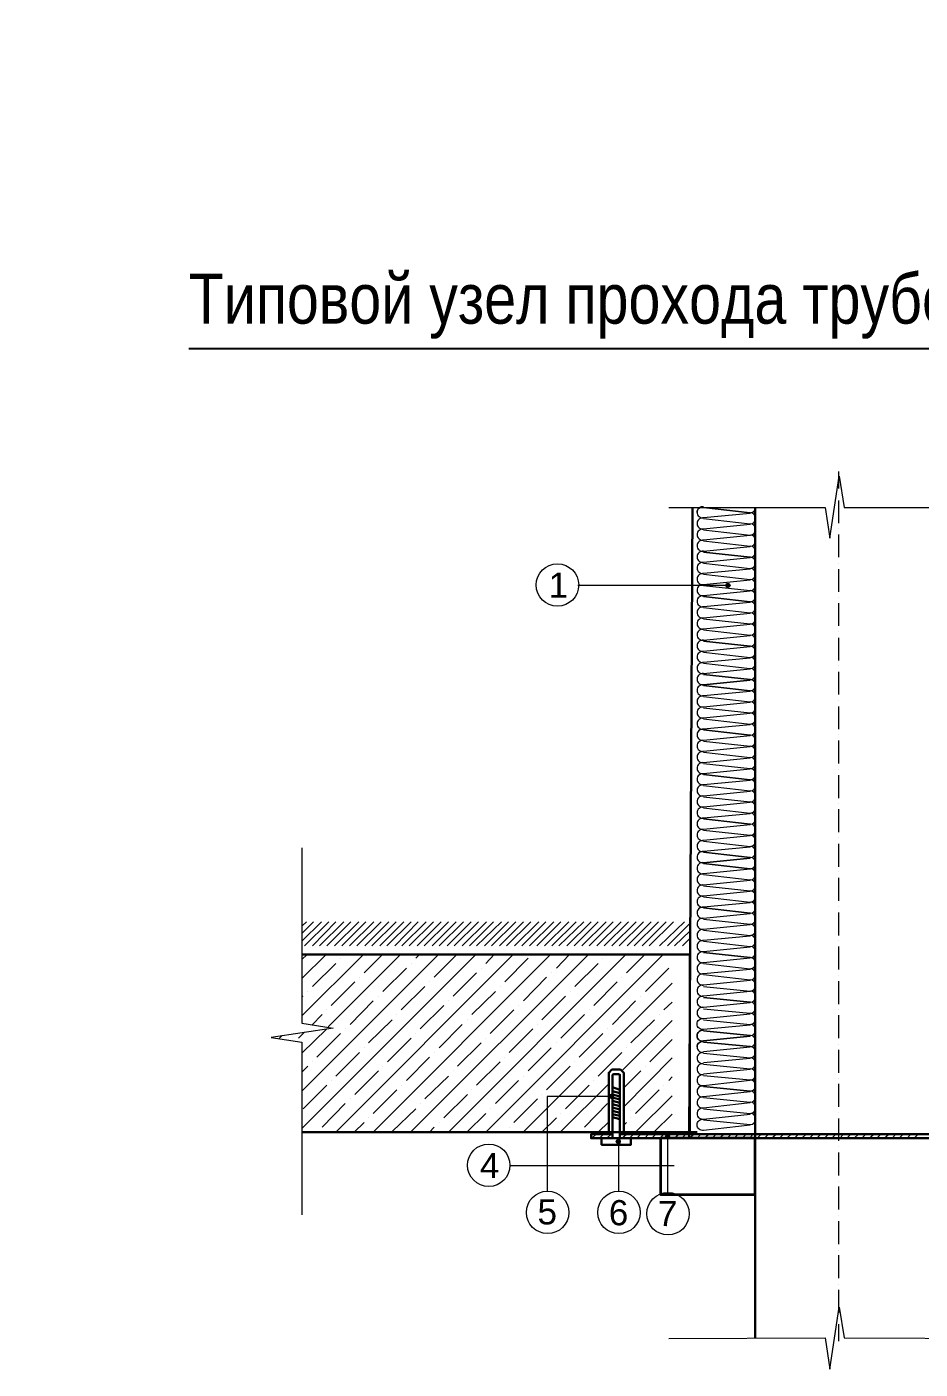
# Model space of a CAD drawing. Header units: millimetres. Extents: x -10178924 to 11692288, y -947381 to 58396.
# Drawn here: x -127808 to -120861, y -118231 to -107791 of the extents above; entities that cross this region are included whole.
import ezdxf
from ezdxf import colors
from ezdxf.entities.mleader import LeaderData, LeaderLine
from ezdxf.math import Vec2, Vec3

# ---------------------------------------------------------------- set-up
doc = ezdxf.new("R2010")
doc.units = ezdxf.units.MM
for name, color, linetype in [('_надписи канализация', 7, 'Continuous'), ('PDF __надписи_вода', 7, 'Continuous'), ('PDF _Железобетон', 7, 'Continuous'), ('PDF _Сноски', 7, 'Continuous'), ('PDF _Тонкая линия', 7, 'Continuous'), ('PDF _Штрих Железобетон', 7, 'Continuous'), ('PDF _Штрих Сталь', 7, 'Continuous')]:
    doc.layers.add(name, color=color, linetype=linetype)
for name, color, linetype, true_color in [('PDF _!К1', 7, 'Continuous', 0xb85c00), ('PDF _Осевая линия', 7, 'Continuous', 0x545454), ('PDF _Сталь', 7, 'Continuous', 0x545454), ('PDF _Штрих Мин. Вата', 7, 'Continuous', 0xb09603)]:
    doc.layers.add(name, color=color, linetype=linetype, true_color=true_color)
doc.layers.add('PDF _Текст', color=7, linetype='Continuous', lineweight=5)
doc.styles.add('ISOCPEUR', font='isocpeui.ttf', dxfattribs={"width": 0.9})
doc.styles.add('PDF Arial Narrow', font='ARIALN.TTF')
doc.styles.add('PDF ArialMT', font='arial.ttf')

# ---------------------------------------------------------------- blocks, each defined once
blk = doc.blocks.new('_None')

msp = doc.modelspace()

# ---------------------------------------------------------------- linework, layer by layer
at = {"layer": 'PDF _!К1', "lineweight": 35, "elevation": 2526.9}
msp.add_lwpolyline([(-122142.9, -116434.8), (-122880.7, -116434.8), (-122880.7, -116872.4), (-122142.9, -116872.4)], close=True, dxfattribs=at)
at = {"layer": 'PDF __надписи_вода', "lineweight": 25, "elevation": 2526.9}
msp.add_lwpolyline([(-126549.4, -110293.2), (-114973.4, -110293.2)], dxfattribs=at)
at = {"layer": 'PDF _Железобетон', "lineweight": 30, "elevation": 2526.9}
for points in [[(-125669.2, -115005), (-122653, -115005.7), (-122653, -116389.7)], [(-122595.8, -116389), (-125669.2, -116389)]]:
    msp.add_lwpolyline(points, dxfattribs=at)
at = {"layer": 'PDF _Осевая линия', "lineweight": 18, "elevation": 2526.9}
for points in [[(-121496.7, -111249.8), (-121496.7, -111382.1)], [(-121496.7, -111427.9), (-121496.7, -111427.9)], [(-121496.7, -111473.7), (-121496.7, -111651.8)], [(-121496.7, -111692.5), (-121496.7, -111692.5)], [(-121496.7, -111738.3), (-121496.7, -111916.3)], [(-121496.7, -111962.1), (-121496.7, -111962.1)], [(-121496.7, -112007.9), (-121496.7, -112186)], [(-121496.7, -112226.7), (-121496.7, -112226.7)], [(-121496.7, -112272.5), (-121496.7, -112450.6)], [(-121496.7, -112496.4), (-121496.7, -112496.4)], [(-121496.7, -112542.2), (-121496.7, -112720.3)], [(-121496.7, -112761), (-121496.7, -112761)], [(-121496.7, -112806.8), (-121496.7, -112984.9)], [(-121496.7, -113030.7), (-121496.7, -113030.7)], [(-121496.7, -113076.5), (-121496.7, -113254.6)], [(-121496.7, -113295.3), (-121496.7, -113295.3)], [(-121496.7, -113341.1), (-121496.7, -113519.2)], [(-121496.7, -113565), (-121496.7, -113565)], [(-121496.7, -113610.8), (-121496.7, -113788.9)], [(-121496.7, -113829.6), (-121496.7, -113829.6)], [(-121496.7, -113875.4), (-121496.7, -114053.5)], [(-121496.7, -114099.3), (-121496.7, -114099.3)], [(-121496.7, -114145), (-121496.7, -114323.1)], [(-121496.7, -114363.8), (-121496.7, -114363.8)], [(-121496.7, -114409.6), (-121496.7, -114587.7)], [(-121496.7, -114633.5), (-121496.7, -114633.5)], [(-121496.7, -114679.3), (-121496.7, -114857.4)], [(-121496.7, -114898.1), (-121496.7, -114898.1)], [(-121496.7, -114943.9), (-121496.7, -115122)], [(-121496.7, -115167.8), (-121496.7, -115167.8)], [(-121496.7, -115213.6), (-121496.7, -115391.7)], [(-121496.7, -115432.4), (-121496.7, -115432.4)], [(-121496.7, -115478.2), (-121496.7, -115656.3)], [(-121496.7, -115702.1), (-121496.7, -115702.1)], [(-121496.7, -115747.9), (-121496.7, -115926)], [(-121496.7, -115966.7), (-121496.7, -115966.7)], [(-121496.7, -116012.5), (-121496.7, -116190.6)], [(-123262.4, -116109.2), (-123761, -116109.2), (-123761, -116847)], [(-121496.7, -116236.4), (-121496.7, -116236.4)], [(-121496.7, -116282.2), (-121496.7, -116455.2)], [(-121496.7, -116501), (-121496.7, -116501)], [(-121496.7, -116546.7), (-121496.7, -116724.8)], [(-121496.7, -116770.6), (-121496.7, -116770.6)], [(-121496.7, -116811.3), (-121496.7, -116989.4)], [(-121496.7, -117035.2), (-121496.7, -117035.2)], [(-121496.7, -117081), (-121496.7, -117259.1)], [(-121496.7, -117304.9), (-121496.7, -117304.9)], [(-121496.7, -117345.6), (-121496.7, -117523.7)], [(-121496.7, -117569.5), (-121496.7, -117569.5)], [(-121496.7, -117615.3), (-121496.7, -117793.4)], [(-121496.7, -117839.2), (-121496.7, -117839.2)], [(-121496.7, -117879.9), (-121496.7, -118012.2)]]:
    msp.add_lwpolyline(points, dxfattribs=at)
at = {"layer": 'PDF _Сноски', "lineweight": 18, "elevation": 2526.9}
for points in [[(-122356.6, -112135.1), (-123521.9, -112135.1)], [(-123206.4, -116460.2), (-123206.4, -116847)], [(-122824.8, -116419.5), (-122824.8, -116862.2)], [(-122773.9, -116648.5), (-124051.1, -116648.5)]]:
    msp.add_lwpolyline(points, dxfattribs=at)
at = {"layer": 'PDF _Сноски', "lineweight": 18}
for centre in [(-123681.6, -112131.9, 2526.9), (-124215.9, -116645.4, 2526.9), (-123757.9, -117011.8, 2526.9), (-123203.2, -117011.8, 2526.9), (-122821.6, -117022, 2526.9)]:
    msp.add_circle(centre, 165.4, dxfattribs=at)
at = {"layer": 'PDF _Сноски', "transparency": 33554559}
for points in [[(-122371.9, -112119.9, 2526.9), (-122377, -112135.1, 2526.9), (-122356.6, -112135.1, 2526.9)], [(-122356.6, -112135.1, 2526.9), (-122356.6, -112114.8, 2526.9), (-122371.9, -112119.9, 2526.9)], [(-122341.4, -112119.9, 2526.9), (-122356.6, -112135.1, 2526.9), (-122356.6, -112114.8, 2526.9)], [(-122331.2, -112135.1, 2526.9), (-122341.4, -112119.9, 2526.9), (-122356.6, -112135.1, 2526.9)], [(-122377, -112135.1, 2526.9), (-122356.6, -112135.1, 2526.9), (-122371.9, -112150.4, 2526.9)], [(-122356.6, -112135.1, 2526.9), (-122371.9, -112150.4, 2526.9), (-122356.6, -112155.5, 2526.9)], [(-122356.6, -112155.5, 2526.9), (-122341.4, -112150.4, 2526.9), (-122356.6, -112135.1, 2526.9)], [(-122341.4, -112150.4, 2526.9), (-122356.6, -112135.1, 2526.9), (-122331.2, -112135.1, 2526.9)], [(-123262.4, -116109.2, 2526.9), (-123262.4, -116088.8, 2526.9), (-123277.6, -116093.9, 2526.9)], [(-123247.1, -116093.9, 2526.9), (-123262.4, -116109.2, 2526.9), (-123262.4, -116088.8, 2526.9)], [(-123277.6, -116093.9, 2526.9), (-123287.8, -116109.2, 2526.9), (-123262.4, -116109.2, 2526.9)], [(-123287.8, -116109.2, 2526.9), (-123262.4, -116109.2, 2526.9), (-123277.6, -116124.4, 2526.9)], [(-123262.4, -116109.2, 2526.9), (-123277.6, -116124.4, 2526.9), (-123262.4, -116129.5, 2526.9)], [(-123242, -116109.2, 2526.9), (-123247.1, -116093.9, 2526.9), (-123262.4, -116109.2, 2526.9)], [(-123262.4, -116129.5, 2526.9), (-123247.1, -116124.4, 2526.9), (-123262.4, -116109.2, 2526.9)], [(-123247.1, -116124.4, 2526.9), (-123262.4, -116109.2, 2526.9), (-123242, -116109.2, 2526.9)], [(-122840, -116404.3, 2526.9), (-122845.1, -116419.5, 2526.9), (-122824.8, -116419.5, 2526.9)], [(-122824.8, -116419.5, 2526.9), (-122824.8, -116399.2, 2526.9), (-122840, -116404.3, 2526.9)], [(-122809.5, -116404.3, 2526.9), (-122824.8, -116419.5, 2526.9), (-122824.8, -116399.2, 2526.9)], [(-122804.4, -116419.5, 2526.9), (-122809.5, -116404.3, 2526.9), (-122824.8, -116419.5, 2526.9)], [(-123221.7, -116445, 2526.9), (-123231.8, -116460.2, 2526.9), (-123206.4, -116460.2, 2526.9)], [(-123231.8, -116460.2, 2526.9), (-123206.4, -116460.2, 2526.9), (-123221.7, -116475.5, 2526.9)], [(-123206.4, -116460.2, 2526.9), (-123206.4, -116434.8, 2526.9), (-123221.7, -116445, 2526.9)], [(-123206.4, -116460.2, 2526.9), (-123221.7, -116475.5, 2526.9), (-123206.4, -116480.6, 2526.9)], [(-123191.1, -116445, 2526.9), (-123206.4, -116460.2, 2526.9), (-123206.4, -116434.8, 2526.9)], [(-123186, -116460.2, 2526.9), (-123191.1, -116445, 2526.9), (-123206.4, -116460.2, 2526.9)], [(-123206.4, -116480.6, 2526.9), (-123191.1, -116475.5, 2526.9), (-123206.4, -116460.2, 2526.9)], [(-123191.1, -116475.5, 2526.9), (-123206.4, -116460.2, 2526.9), (-123186, -116460.2, 2526.9)], [(-122845.1, -116419.5, 2526.9), (-122824.8, -116419.5, 2526.9), (-122840, -116434.8, 2526.9)], [(-122824.8, -116419.5, 2526.9), (-122840, -116434.8, 2526.9), (-122824.8, -116445, 2526.9)], [(-122824.8, -116445, 2526.9), (-122809.5, -116434.8, 2526.9), (-122824.8, -116419.5, 2526.9)], [(-122809.5, -116434.8, 2526.9), (-122824.8, -116419.5, 2526.9), (-122804.4, -116419.5, 2526.9)]]:
    msp.add_solid(points, dxfattribs=at)
at = {"layer": 'PDF _Сталь', "lineweight": 30, "elevation": 2526.9}
for points in [[(-122631.4, -111529.6), (-122656.8, -116434.8)], [(-122142.9, -111529.6), (-122142.9, -117986.8)], [(-123165.7, -116389), (-123165.7, -115926), (-123191.1, -115900.5), (-123257.3, -115900.5), (-123282.7, -115926), (-123282.7, -116389)], [(-123196.2, -116434.8), (-123196.2, -115941.2), (-123206.4, -115936.1), (-123242, -115936.1), (-123252.2, -115941.2), (-123252.2, -116434.8)], [(-123196.2, -116058.3), (-123252.2, -116037.9)], [(-123196.2, -116083.7), (-123252.2, -116068.4)], [(-123196.2, -116109.2), (-123252.2, -116093.9)], [(-123196.2, -116134.6), (-123252.2, -116119.3)], [(-123196.2, -116160), (-123252.2, -116144.8)], [(-123196.2, -116185.5), (-123252.2, -116170.2)], [(-123196.2, -116210.9), (-123252.2, -116195.7)], [(-123196.2, -116236.4), (-123252.2, -116221.1)], [(-123196.2, -116261.8), (-123252.2, -116246.5)], [(-123196.2, -116287.2), (-123252.2, -116272)], [(-123196.2, -116404.3), (-120407.8, -116404.3), (-120407.8, -116434.8), (-123420.1, -116434.8), (-123420.1, -116404.3), (-123252.2, -116404.3)]]:
    msp.add_lwpolyline(points, dxfattribs=at)
msp.add_lwpolyline([(-123338.7, -116434.8), (-123338.7, -116485.7), (-123109.7, -116485.7), (-123109.7, -116434.8)], close=True, dxfattribs=at)
at = {"layer": 'PDF _Тонкая линия', "lineweight": 18, "elevation": 2526.9}
for points in [[(-122814.6, -111529.6), (-121598.5, -111529.6), (-121562.9, -111768.8), (-121491.6, -111285.4), (-121450.9, -111529.6), (-120194.1, -111529.6)], [(-125669.2, -114175.6), (-125669.2, -115539.3), (-125424.9, -115580), (-125908.3, -115651.2), (-125669.2, -115686.8), (-125669.2, -117030.1)], [(-122814.6, -117991.8), (-121598.5, -117986.8), (-121562.9, -118231), (-121491.6, -117747.6), (-121450.9, -117986.8), (-120194.1, -117991.8)]]:
    msp.add_lwpolyline(points, dxfattribs=at)
at = {"layer": 'PDF _Штрих Железобетон', "lineweight": 18, "elevation": 2526.9}
for points in [[(-125669.2, -115193.2), (-125480.9, -115005)], [(-125669.2, -115483.3), (-125190.8, -115005)], [(-125669.2, -116068.4), (-124605.7, -115005)], [(-125669.2, -116358.5), (-124315.7, -115005)], [(-125669.2, -115045.7), (-125628.4, -115005)], [(-125465.6, -115569.8), (-124900.8, -115005)], [(-125404.6, -116389), (-124025.6, -115005)], [(-125368.9, -115035.5), (-125368.9, -115035.5)], [(-125185.8, -115147.5), (-125043.3, -115005)], [(-125114.5, -116389), (-123735.6, -115005)], [(-124824.5, -116389), (-123440.5, -115005)], [(-124783.8, -115035.5), (-124753.2, -115005)], [(-124641.3, -115183.1), (-124463.2, -115005)], [(-124529.4, -116389), (-123150.4, -115005)], [(-124239.3, -116389), (-122860.4, -115005)], [(-124239.3, -115076.2), (-124173.2, -115005)], [(-124091.8, -115218.7), (-123908.6, -115035.5)], [(-123689.8, -115111.8), (-123588, -115005)], [(-123328.5, -115035.5), (-123328.5, -115035.5)], [(-123145.3, -115147.5), (-123002.9, -115005)], [(-125587.7, -115254.3), (-125404.6, -115076.2)], [(-125038.2, -115295), (-124855, -115111.8)], [(-124819.4, -115076.2), (-124819.4, -115076.2)], [(-124493.7, -115330.6), (-124310.6, -115147.5)], [(-124274.9, -115111.8), (-124274.9, -115111.8)], [(-123730.5, -115147.5), (-123730.5, -115147.5)], [(-123547.3, -115254.3), (-123364.1, -115076.2)], [(-122997.8, -115295), (-122814.6, -115111.8)], [(-125440.2, -115401.9), (-125257, -115218.7)], [(-125221.4, -115183.1), (-125221.4, -115183.1)], [(-124895.7, -115437.5), (-124712.5, -115254.3)], [(-124676.9, -115218.7), (-124676.9, -115218.7)], [(-124127.4, -115254.3), (-124127.4, -115254.3)], [(-123949.3, -116389), (-122789.1, -115228.9)], [(-123944.2, -115366.3), (-123766.1, -115183.1)], [(-123399.7, -115401.9), (-123216.6, -115218.7)], [(-123180.9, -115183.1), (-123180.9, -115183.1)], [(-125669.2, -115335.7), (-125659, -115330.6)], [(-125623.4, -115295), (-125623.4, -115295)], [(-125073.8, -115330.6), (-125073.8, -115330.6)], [(-124346.2, -115473.1), (-124163, -115295)], [(-123801.7, -115513.8), (-123618.5, -115330.6)], [(-123582.9, -115295), (-123582.9, -115295)], [(-123033.4, -115330.6), (-123033.4, -115330.6)], [(-125475.8, -115437.5), (-125475.8, -115437.5)], [(-125292.6, -115549.4), (-125114.5, -115366.3)], [(-124748.2, -115585.1), (-124565, -115401.9)], [(-124529.4, -115366.3), (-124529.4, -115366.3)], [(-124203.7, -115620.7), (-124020.5, -115437.5)], [(-123984.9, -115401.9), (-123984.9, -115401.9)], [(-123435.4, -115437.5), (-123435.4, -115437.5)], [(-123252.2, -115549.4), (-123074.1, -115366.3)], [(-122855.3, -115437.5), (-122789.1, -115376.4)], [(-125592.8, -115554.5), (-125511.4, -115473.1)], [(-125150.1, -115691.9), (-124967, -115513.8)], [(-124931.3, -115473.1), (-124931.3, -115473.1)], [(-124600.6, -115732.6), (-124422.5, -115549.4)], [(-124381.8, -115513.8), (-124381.8, -115513.8)], [(-123837.3, -115549.4), (-123837.3, -115549.4)], [(-123654.2, -115656.3), (-123471, -115473.1)], [(-123180.9, -115910.7), (-122789.1, -115518.9)], [(-123109.7, -115691.9), (-122926.5, -115513.8)], [(-122890.9, -115473.1), (-122890.9, -115473.1)], [(-125847.2, -115661.4), (-125821.8, -115635.9)], [(-125694.6, -115656.3), (-125648.8, -115610.5)], [(-125669.2, -115773.3), (-125475.8, -115585.1)], [(-125552.1, -115803.9), (-125368.9, -115620.7)], [(-125333.3, -115585.1), (-125333.3, -115585.1)], [(-125002.6, -115839.5), (-124819.4, -115656.3)], [(-124783.8, -115620.7), (-124783.8, -115620.7)], [(-124239.3, -115656.3), (-124239.3, -115656.3)], [(-124056.1, -115768.2), (-123873, -115585.1)], [(-123511.7, -115803.9), (-123328.5, -115620.7)], [(-123292.9, -115585.1), (-123292.9, -115585.1)], [(-122962.1, -115839.5), (-122789.1, -115666.5)], [(-125404.6, -115951.4), (-125221.4, -115768.2)], [(-125185.8, -115732.6), (-125185.8, -115732.6)], [(-124641.3, -115768.2), (-124641.3, -115768.2)], [(-124458.1, -115875.1), (-124274.9, -115691.9)], [(-123908.6, -115910.7), (-123730.5, -115732.6)], [(-123689.8, -115691.9), (-123689.8, -115691.9)], [(-123364.1, -115951.4), (-123180.9, -115768.2)], [(-123145.3, -115732.6), (-123145.3, -115732.6)], [(-125669.2, -115920.9), (-125623.4, -115875.1)], [(-125587.7, -115839.5), (-125587.7, -115839.5)], [(-125038.2, -115875.1), (-125038.2, -115875.1)], [(-124855, -115987), (-124676.9, -115803.9)], [(-124310.6, -116022.6), (-124127.4, -115839.5)], [(-124091.8, -115803.9), (-124091.8, -115803.9)], [(-123766.1, -116058.3), (-123582.9, -115875.1)], [(-123547.3, -115839.5), (-123547.3, -115839.5)], [(-123165.7, -116190.6), (-122789.1, -115808.9)], [(-122997.8, -115875.1), (-122997.8, -115875.1)], [(-125440.2, -115987), (-125440.2, -115987)], [(-125257, -116093.9), (-125073.8, -115910.7)], [(-124712.5, -116129.5), (-124529.4, -115951.4)], [(-124493.7, -115910.7), (-124493.7, -115910.7)], [(-124163, -116165.1), (-123984.9, -115987)], [(-123944.2, -115951.4), (-123944.2, -115951.4)], [(-123399.7, -115987), (-123399.7, -115987)], [(-123165.7, -116043), (-123033.4, -115910.7)], [(-122814.6, -115987), (-122789.1, -115956.5)], [(-125659, -116205.8), (-125475.8, -116022.6)], [(-125114.5, -116241.4), (-124931.3, -116058.3)], [(-124895.7, -116022.6), (-124895.7, -116022.6)], [(-124346.2, -116058.3), (-124346.2, -116058.3)], [(-123659.3, -116389), (-123282.7, -116012.5)], [(-123618.5, -116205.8), (-123435.4, -116022.6)], [(-123074.1, -116241.4), (-122890.9, -116058.3)], [(-122855.3, -116022.6), (-122855.3, -116022.6)], [(-125511.4, -116348.3), (-125333.3, -116165.1)], [(-125292.6, -116129.5), (-125292.6, -116129.5)], [(-124748.2, -116165.1), (-124748.2, -116165.1)], [(-124565, -116277.1), (-124381.8, -116093.9)], [(-124020.5, -116312.7), (-123837.3, -116129.5)], [(-123801.7, -116093.9), (-123801.7, -116093.9)], [(-123471, -116348.3), (-123292.9, -116165.1)], [(-123074.1, -116389), (-122789.1, -116104.1)], [(-125150.1, -116277.1), (-125150.1, -116277.1)], [(-124967, -116383.9), (-124783.8, -116205.8)], [(-124386.9, -116389), (-124239.3, -116241.4)], [(-124203.7, -116205.8), (-124203.7, -116205.8)], [(-123801.7, -116389), (-123689.8, -116277.1)], [(-123654.2, -116241.4), (-123654.2, -116241.4)], [(-123109.7, -116277.1), (-123109.7, -116277.1)], [(-122926.5, -116383.9), (-122789.1, -116246.5)], [(-125552.1, -116383.9), (-125552.1, -116383.9)], [(-125262.1, -116389), (-125185.8, -116312.7)], [(-124676.9, -116389), (-124641.3, -116348.3)], [(-124600.6, -116312.7), (-124600.6, -116312.7)], [(-124096.9, -116389), (-124091.8, -116383.9)], [(-124056.1, -116348.3), (-124056.1, -116348.3)], [(-123511.7, -116383.9), (-123511.7, -116383.9)], [(-123364.1, -116389), (-123282.7, -116307.6)], [(-123165.7, -116333), (-123145.3, -116312.7)]]:
    msp.add_lwpolyline(points, dxfattribs=at)
at = {"layer": 'PDF _Штрих Мин. Вата', "lineweight": 18, "elevation": 2526.9}
for points in [[(-122595.8, -111570.3), (-122595.8, -111570.3)], [(-122595.8, -111656.8), (-122595.8, -111656.8)], [(-122544.9, -111616.1), (-122183.6, -111656.8)], [(-122544.9, -111702.6), (-122183.6, -111743.3)], [(-122595.8, -111743.3), (-122595.8, -111743.3)], [(-122544.9, -111789.1), (-122183.6, -111829.8)], [(-122595.8, -111829.8), (-122595.8, -111829.8)], [(-122595.8, -111916.3), (-122595.8, -111916.3)], [(-122595.8, -112002.8), (-122595.8, -112002.8)], [(-122544.9, -111962.1), (-122183.6, -112002.8)], [(-122595.8, -112089.4), (-122595.8, -112089.4)], [(-122544.9, -112048.6), (-122183.6, -112089.4)], [(-122595.8, -112175.9), (-122595.8, -112175.9)], [(-122544.9, -112135.1), (-122183.6, -112175.9)], [(-122595.8, -112262.4), (-122595.8, -112262.4)], [(-122544.9, -112308.1), (-122183.6, -112348.9)], [(-122595.8, -112348.9), (-122595.8, -112348.9)], [(-122595.8, -112435.4), (-122595.8, -112435.4)], [(-122544.9, -112394.7), (-122183.6, -112435.4)], [(-122595.8, -112521.9), (-122595.8, -112521.9)], [(-122544.9, -112481.2), (-122183.6, -112521.9)], [(-122595.8, -112608.4), (-122595.8, -112608.4)], [(-122595.8, -112694.9), (-122595.8, -112694.9)], [(-122544.9, -112654.2), (-122183.6, -112694.9)], [(-122544.9, -112740.7), (-122183.6, -112781.4)], [(-122595.8, -112954.4), (-122595.8, -112954.4)], [(-122595.8, -113040.9), (-122595.8, -113040.9)], [(-122544.9, -113000.2), (-122183.6, -113040.9)], [(-122595.8, -113127.4), (-122595.8, -113127.4)], [(-122544.9, -113086.7), (-122183.6, -113127.4)], [(-122595.8, -113213.9), (-122595.8, -113213.9)], [(-122544.9, -113173.2), (-122183.6, -113213.9)], [(-122595.8, -113300.4), (-122595.8, -113300.4)], [(-122544.9, -113346.2), (-122183.6, -113386.9)], [(-122595.8, -113386.9), (-122595.8, -113386.9)], [(-122595.8, -113473.4), (-122595.8, -113473.4)], [(-122544.9, -113432.7), (-122183.6, -113473.4)], [(-122595.8, -113559.9), (-122595.8, -113559.9)], [(-122544.9, -113519.2), (-122183.6, -113559.9)], [(-122595.8, -113646.4), (-122595.8, -113646.4)], [(-122595.8, -113732.9), (-122595.8, -113732.9)], [(-122544.9, -113692.2), (-122183.6, -113732.9)], [(-122544.9, -113778.7), (-122183.6, -113819.4)], [(-122595.8, -113819.4), (-122595.8, -113819.4)], [(-122544.9, -113865.2), (-122183.6, -113905.9)], [(-122595.8, -113905.9), (-122595.8, -113905.9)], [(-122595.8, -113992.4), (-122595.8, -113992.4)], [(-122595.8, -114078.9), (-122595.8, -114078.9)], [(-122544.9, -114038.2), (-122183.6, -114078.9)], [(-122595.8, -114165.4), (-122595.8, -114165.4)], [(-122544.9, -114124.7), (-122183.6, -114165.4)], [(-122595.8, -114251.9), (-122595.8, -114251.9)], [(-122595.8, -114251.9), (-122595.8, -114251.9)], [(-122595.8, -114338.4), (-122595.8, -114338.4)], [(-122544.9, -114384.2), (-122183.6, -114424.9)], [(-122595.8, -114424.9), (-122595.8, -114424.9)], [(-122595.8, -114511.4), (-122595.8, -114511.4)], [(-122544.9, -114470.7), (-122183.6, -114511.4)], [(-122595.8, -114597.9), (-122595.8, -114597.9)], [(-122544.9, -114557.2), (-122183.6, -114597.9)], [(-122595.8, -114684.4), (-122595.8, -114684.4)], [(-122544.9, -114730.2), (-122183.6, -114770.9)], [(-122595.8, -114770.9), (-122595.8, -114770.9)], [(-122544.9, -114816.7), (-122183.6, -114857.4)], [(-122595.8, -114857.4), (-122595.8, -114857.4)], [(-122595.8, -114943.9), (-122595.8, -114943.9)], [(-122544.9, -114903.2), (-122183.6, -114943.9)], [(-122595.8, -115030.4), (-122595.8, -115030.4)], [(-122595.8, -115116.9), (-122595.8, -115116.9)], [(-122544.9, -115076.2), (-122183.6, -115116.9)], [(-122595.8, -115203.4), (-122595.8, -115203.4)], [(-122544.9, -115162.7), (-122183.6, -115203.4)], [(-122544.9, -115254.3), (-122183.6, -115289.9)], [(-122595.8, -115289.9), (-122595.8, -115289.9)], [(-122595.8, -115376.4), (-122595.8, -115376.4)], [(-122595.8, -115462.9), (-122595.8, -115462.9)], [(-122544.9, -115427.3), (-122183.6, -115462.9)], [(-122595.8, -115549.4), (-122595.8, -115549.4)], [(-122544.9, -115513.8), (-122183.6, -115549.4)], [(-122595.8, -115641), (-122595.8, -115641)], [(-122595.8, -115641), (-122595.8, -115641)], [(-122595.8, -115727.5), (-122595.8, -115727.5)], [(-122183.6, -115727.5), (-122544.9, -115763.1)], [(-122544.9, -115773.3), (-122183.6, -115808.9)], [(-122595.8, -115814), (-122595.8, -115814)], [(-122183.6, -115814), (-122544.9, -115849.6)], [(-122544.9, -115859.8), (-122183.6, -115895.4)], [(-122595.8, -115900.5), (-122595.8, -115900.5)], [(-122595.8, -115987), (-122595.8, -115987)], [(-122183.6, -115900.5), (-122544.9, -115936.1)], [(-122544.9, -115946.3), (-122183.6, -115981.9)], [(-122595.8, -116073.5), (-122595.8, -116073.5)], [(-122595.8, -116160), (-122595.8, -116160)], [(-122544.9, -116119.3), (-122183.6, -116154.9)], [(-122595.8, -116246.5), (-122595.8, -116246.5)], [(-122544.9, -116205.8), (-122183.6, -116241.4)], [(-122544.9, -116292.3), (-122183.6, -116328)], [(-122595.8, -116333), (-122595.8, -116333)]]:
    msp.add_lwpolyline(points, dxfattribs=at)
for points in [[(-122595.2, -111567.1, -0.4630597), (-122544.8, -111524.4, 0.4630597), (-122595.2, -111567.1, 0.463058), (-122545.5, -111610.5)], [(-122183.6, -111575.4), (-122544.9, -111611, 0.4630597), (-122595.2, -111653.6, 0.463058), (-122545.5, -111697)], [(-122181.1, -116328, 0.9999873), (-122181.1, -116241.4, 0.9999873), (-122181.1, -116154.9, 0.9999873), (-122181.1, -116068.4, 0.9999873), (-122181.1, -115981.9, 0.9999873), (-122181.1, -115895.4, 0.9999873), (-122181.1, -115808.9, 0.9999873), (-122181.1, -115722.4, 0.9999873), (-122181.1, -115635.9, 0.9999873), (-122181.1, -115549.4, 0.9999873), (-122181.1, -115462.9, 0.9999873), (-122181.1, -115376.4, 0.9999873), (-122181.1, -115289.9, 0.9999873), (-122181.1, -115203.4, 0.9999873), (-122181.1, -115116.9, 0.9999873), (-122181.1, -115030.4, 0.9999873), (-122181.1, -114943.9, 0.9999873), (-122181.1, -114857.4, 0.9999873), (-122181.1, -114770.9, 0.9999873), (-122181.1, -114684.4, 0.9999873), (-122181.1, -114597.9, 0.9999873), (-122181.1, -114511.4, 0.9999873), (-122181.1, -114424.9, 0.9999873), (-122181.1, -114338.4, 0.9999873), (-122181.1, -114251.9, 0.9999873), (-122181.1, -114165.4, 0.9999873), (-122181.1, -114078.9, 0.9999873), (-122181.1, -113992.4, 0.9999873), (-122181.1, -113905.9, 0.9999873), (-122181.1, -113819.4, 0.9999873), (-122181.1, -113732.9, 0.9999873), (-122181.1, -113646.4, 0.9999873), (-122181.1, -113559.9, 0.9999873), (-122181.1, -113473.4, 0.9999873), (-122181.1, -113386.9, 0.9999873), (-122181.1, -113300.4, 0.9999873), (-122181.1, -113213.9, 0.9999873), (-122181.1, -113127.4, 0.9999873), (-122181.1, -113040.9, 0.9999873), (-122181.1, -112954.4, 0.9999873), (-122181.1, -112867.9, 0.9999873), (-122181.1, -112781.4, 0.9999873), (-122181.1, -112694.9, 0.9999873), (-122181.1, -112608.4, 0.9999873), (-122181.1, -112521.9, 0.9999873), (-122181.1, -112435.4, 0.9999873), (-122181.1, -112348.9, 0.9999873), (-122181.1, -112262.4, 0.9999873), (-122181.1, -112175.9, 0.9999873), (-122181.1, -112089.3, 0.9999873), (-122181.1, -112002.8, 0.9999873), (-122181.1, -111916.3, 0.9999873), (-122181.1, -111829.8, 0.9999873), (-122181.1, -111743.3, 0.9999873), (-122181.1, -111656.8, 0.9999873), (-122181.1, -111570.3, 0.4142061), (-122137.8, -111527.1)], [(-122183.6, -111661.9), (-122544.9, -111697.5, 0.4630597), (-122595.2, -111740.1, 0.463058), (-122545.5, -111783.5)], [(-122183.6, -111748.4), (-122544.9, -111784, 0.4630597), (-122595.2, -111826.6, 0.463058), (-122545.5, -111870, 0.4630597), (-122595.2, -111913.1)], [(-122183.6, -111834.9), (-122544.9, -111870.6, 0.4630581), (-122595.8, -111913.8, 0.463058), (-122545.5, -111956.5)], [(-122183.6, -111921.4), (-122544.9, -111957.1, 0.4630597), (-122595.2, -111999.6, 0.463058), (-122545.5, -112043)], [(-122183.6, -112007.9), (-122544.9, -112043.6, 0.4630597), (-122595.2, -112086.1, 0.463058), (-122545.5, -112129.5)], [(-122183.6, -112094.4), (-122544.9, -112130.1, 0.4630597), (-122595.2, -112172.6, 0.463058), (-122545.5, -112216, 0.4630597), (-122595.2, -112259.1)], [(-122183.6, -112180.9), (-122544.9, -112216.6, 0.4630597), (-122595.2, -112259.1, 0.463058), (-122545.5, -112302.5)], [(-122183.6, -112267.4), (-122544.9, -112303.1, 0.4630597), (-122595.2, -112345.6, 0.463058), (-122545.5, -112389)], [(-122183.6, -112353.9), (-122544.9, -112389.6, 0.4630597), (-122595.2, -112432.1, 0.463058), (-122545.5, -112475.5)], [(-122183.6, -112440.4), (-122544.9, -112476.1, 0.4630597), (-122595.2, -112518.6, 0.463058), (-122545.5, -112562, 0.4630597), (-122595.2, -112605.1)], [(-122183.6, -112526.9), (-122544.9, -112562.6, 0.4630597), (-122595.2, -112605.1, 0.463058), (-122545.5, -112648.5)], [(-122183.6, -112613.5), (-122544.9, -112649.1, 0.4630597), (-122595.2, -112691.6, 0.463058), (-122545.5, -112735)], [(-122183.6, -112700), (-122544.9, -112735.6, 0.4630597), (-122595.2, -112778.1, 0.463058), (-122545.5, -112821.5, 0.4630597), (-122595.2, -112864.6, 0.463058), (-122545.5, -112908, 0.4630597), (-122595.2, -112951.1)], [(-122183.6, -112786.5), (-122544.9, -112822.1, 0.4630597), (-122595.2, -112864.6, 0.463058), (-122545.5, -112908, 0.4630597), (-122595.2, -112951.1, 0.463058), (-122545.5, -112994.5)], [(-122183.6, -112959.5), (-122544.9, -112995.1, 0.4630581), (-122595.8, -113038.3, 0.4630597), (-122544.8, -113080.3)], [(-122183.6, -113046), (-122544.9, -113081.6, 0.4630581), (-122595.8, -113124.8, 0.4630597), (-122544.8, -113166.8)], [(-122183.6, -113132.5), (-122544.9, -113168.1, 0.4630581), (-122595.8, -113211.3, 0.463058), (-122545.5, -113254, 0.4630581), (-122595.8, -113297.8)], [(-122183.6, -113219), (-122544.9, -113254.6, 0.4630581), (-122595.8, -113297.8, 0.4630597), (-122544.8, -113339.8)], [(-122183.6, -113305.5), (-122544.9, -113341.1, 0.4630581), (-122595.8, -113384.3, 0.4630597), (-122544.8, -113426.3)], [(-122183.6, -113392), (-122544.9, -113427.6, 0.4630581), (-122595.8, -113470.8, 0.463058), (-122545.5, -113513.5)], [(-122183.6, -113478.5), (-122544.9, -113514.1, 0.4630581), (-122595.8, -113557.3, 0.463058), (-122545.5, -113600, 0.4630581), (-122595.8, -113643.8)], [(-122183.6, -113565), (-122544.9, -113600.6, 0.4630597), (-122595.2, -113643.2, 0.4630597), (-122544.8, -113685.9)], [(-122183.6, -113651.5), (-122544.9, -113687.1, 0.4630581), (-122595.8, -113730.3, 0.4630597), (-122544.8, -113772.4)], [(-122183.6, -113738), (-122544.9, -113773.6, 0.4630581), (-122595.8, -113816.8, 0.4630597), (-122544.8, -113858.9)], [(-122183.6, -113824.5), (-122544.9, -113860.1, 0.4630581), (-122595.8, -113903.3, 0.4630597), (-122544.8, -113945.4)], [(-122183.6, -113911), (-122544.9, -113946.6, 0.4630581), (-122595.8, -113989.9, 0.463058), (-122545.5, -114032.5)], [(-122183.6, -113997.5), (-122544.9, -114033.1, 0.4630581), (-122595.8, -114076.4, 0.463058), (-122545.5, -114119)], [(-122183.6, -114084), (-122544.9, -114119.6, 0.4630581), (-122595.8, -114162.9, 0.463058), (-122545.5, -114205.5, 0.4630581), (-122595.8, -114249.4, 0.463058), (-122545.5, -114292, 0.4630581), (-122595.8, -114335.9)], [(-122183.6, -114170.5), (-122544.9, -114206.1, 0.4630581), (-122595.8, -114249.4, 0.463058), (-122545.5, -114292, 0.4630581), (-122595.8, -114335.9, 0.463058), (-122545.5, -114378.5)], [(-122183.6, -114343.5), (-122544.9, -114379.1, 0.4630581), (-122595.8, -114422.4, 0.463058), (-122545.5, -114465)], [(-122183.6, -114430), (-122544.9, -114465.6, 0.4630581), (-122595.8, -114508.9, 0.463058), (-122545.5, -114551.5)], [(-122183.6, -114516.5), (-122544.9, -114552.1, 0.4630581), (-122595.8, -114595.4, 0.463058), (-122545.5, -114638, 0.4630581), (-122595.8, -114681.9)], [(-122183.6, -114603), (-122544.9, -114638.6, 0.4630597), (-122595.2, -114681.3, 0.463058), (-122545.5, -114724.5)], [(-122183.6, -114689.5), (-122544.9, -114725.1, 0.4630581), (-122595.8, -114768.4, 0.4630597), (-122544.8, -114810.4)], [(-122183.6, -114776), (-122544.9, -114811.6, 0.4630581), (-122595.8, -114854.9, 0.4630597), (-122544.8, -114896.9)], [(-122183.6, -114862.5), (-122544.9, -114898.1, 0.4630581), (-122595.8, -114941.4, 0.4630597), (-122544.8, -114983.4)], [(-122183.6, -115035.5), (-122544.9, -115071.1, 0.4630581), (-122595.8, -115114.4, 0.463058), (-122545.5, -115157)], [(-122183.6, -114949), (-122544.9, -114984.6, 0.4630597), (-122595.2, -115027.3, 0.463058), (-122545.5, -115070.5)], [(-122183.6, -115122), (-122544.9, -115157.6, 0.4630581), (-122595.8, -115200.9, 0.463058), (-122545.5, -115243.6)], [(-122183.6, -115208.5), (-122544.9, -115244.1, 0.4630581), (-122595.8, -115287.4, 0.4630597), (-122544.8, -115329.5)], [(-122183.6, -115295), (-122544.9, -115330.6, 0.4630597), (-122595.2, -115373.3, 0.4630597), (-122544.8, -115416)], [(-122183.6, -115381.5), (-122544.9, -115417.1, 0.4630597), (-122595.2, -115459.8, 0.463058), (-122545.5, -115503.1)], [(-122183.6, -115554.5), (-122544.9, -115590.1, -0.4630597), (-122595.2, -115546.3, -0.4630581), (-122544.9, -115503.6), (-122183.6, -115468)], [(-122595.8, -115638.5, -0.4630581), (-122545.5, -115595.8, 0.4630581), (-122595.2, -115637.9, 0.4630597), (-122544.8, -115680.6, -0.4630597), (-122595.8, -115638.5)], [(-122595.8, -115725, -0.4630581), (-122545.5, -115682.3, 0.4630581), (-122595.8, -115725, 0.4630597), (-122544.8, -115767.1)], [(-122545.5, -115768.8, 0.4630581), (-122595.2, -115810.9, 0.4630597), (-122544.8, -115853.6)], [(-122545.5, -115855.3, 0.4630581), (-122595.2, -115897.4, 0.4630597), (-122544.8, -115940.1)], [(-122545.5, -115941.8, 0.4630581), (-122595.8, -115984.5, 0.463058), (-122545.5, -116027.2, 0.4630581), (-122595.8, -116071)], [(-122183.6, -115987), (-122544.9, -116027.7, 0.4630581), (-122595.8, -116071, 0.463058), (-122545.5, -116113.7)], [(-122183.6, -116073.5), (-122544.9, -116114.2, 0.4630581), (-122595.8, -116157.5, 0.4630597), (-122544.8, -116199.6)], [(-122183.6, -116160), (-122544.9, -116200.7, 0.4630581), (-122595.8, -116244, 0.4630597), (-122544.8, -116286.1)], [(-122183.6, -116333), (-122544.9, -116373.7, -0.463058), (-122595.8, -116330.5, -0.4630581), (-122544.9, -116287.2), (-122183.6, -116246.5)]]:
    msp.add_lwpolyline(points, format="xyb", dxfattribs=at)
for points in [[(-122183.6, -111570.3), (-122544.9, -111529.6)], [(-122183.6, -111916.3), (-122544.9, -111875.6)], [(-122183.6, -112262.4), (-122544.9, -112221.6)], [(-122183.6, -112608.4), (-122544.9, -112567.7)], [(-122183.6, -112867.9), (-122544.9, -112827.2)], [(-122544.9, -112908.6), (-122183.6, -112873)], [(-122183.6, -112954.4), (-122544.9, -112913.7)], [(-122183.6, -113300.4), (-122544.9, -113259.7)], [(-122183.6, -113646.4), (-122544.9, -113605.7)], [(-122183.6, -113992.4), (-122544.9, -113951.7)], [(-122183.6, -114251.9), (-122544.9, -114211.2)], [(-122544.9, -114292.6), (-122183.6, -114257)], [(-122183.6, -114338.4), (-122544.9, -114297.7)], [(-122183.6, -114684.4), (-122544.9, -114643.7)], [(-122183.6, -115030.4), (-122544.9, -114989.7)], [(-122183.6, -115376.4), (-122544.9, -115340.8)], [(-122183.6, -115635.9), (-122544.9, -115600.3)], [(-122544.9, -115676.6), (-122183.6, -115641)], [(-122183.6, -115722.4), (-122544.9, -115686.8)], [(-122183.6, -116068.4), (-122544.9, -116032.8)]]:
    msp.add_lwpolyline(points, close=True, dxfattribs=at)
at = {"layer": 'PDF _Штрих Мин. Вата', "lineweight": 18}
for centre in [(-122552.5, -113989.9, 2526.9), (-122552.5, -115027.9, 2526.9), (-122552.5, -115373.9, 2526.9)]:
    msp.add_arc(centre, 43.3, 80.61232, 179.99983, dxfattribs=at)
at = {"layer": 'PDF _Штрих Сталь', "lineweight": 18, "elevation": 2526.9}
for points in [[(-125669.2, -114786.2), (-125633.5, -114750.6)], [(-125669.2, -114842.2), (-125577.6, -114750.6)], [(-125669.2, -114903.2), (-125516.5, -114750.6)], [(-125648.8, -114938.8), (-125460.5, -114750.6)], [(-125587.7, -114938.8), (-125404.6, -114750.6)], [(-125531.8, -114938.8), (-125343.5, -114750.6)], [(-125475.8, -114938.8), (-125287.5, -114750.6)], [(-125414.7, -114938.8), (-125226.5, -114750.6)], [(-125358.8, -114938.8), (-125170.5, -114750.6)], [(-125297.7, -114938.8), (-125109.4, -114750.6)], [(-125241.7, -114938.8), (-125053.5, -114750.6)], [(-125180.7, -114938.8), (-124992.4, -114750.6)], [(-125124.7, -114938.8), (-124936.4, -114750.6)], [(-125063.6, -114938.8), (-124875.4, -114750.6)], [(-125007.7, -114938.8), (-124819.4, -114750.6)], [(-124946.6, -114938.8), (-124763.4, -114750.6)], [(-124890.6, -114938.8), (-124702.4, -114750.6)], [(-124834.7, -114938.8), (-124646.4, -114750.6)], [(-124773.6, -114938.8), (-124585.3, -114750.6)], [(-124717.6, -114938.8), (-124529.4, -114750.6)], [(-124656.6, -114938.8), (-124468.3, -114750.6)], [(-124600.6, -114938.8), (-124412.3, -114750.6)], [(-124539.5, -114938.8), (-124351.3, -114750.6)], [(-124483.6, -114938.8), (-124295.3, -114750.6)], [(-124422.5, -114938.8), (-124234.2, -114750.6)], [(-124366.5, -114938.8), (-124178.3, -114750.6)], [(-124310.6, -114938.8), (-124117.2, -114750.6)], [(-124249.5, -114938.8), (-124061.2, -114750.6)], [(-124193.5, -114938.8), (-124005.3, -114750.6)], [(-124132.5, -114938.8), (-123944.2, -114750.6)], [(-124076.5, -114938.8), (-123888.2, -114750.6)], [(-124015.4, -114938.8), (-123827.2, -114750.6)], [(-123959.5, -114938.8), (-123771.2, -114750.6)], [(-123898.4, -114938.8), (-123710.1, -114750.6)], [(-123842.4, -114938.8), (-123654.2, -114750.6)], [(-123781.4, -114938.8), (-123593.1, -114750.6)], [(-123725.4, -114938.8), (-123537.1, -114750.6)], [(-123669.4, -114938.8), (-123476.1, -114750.6)], [(-123608.4, -114938.8), (-123420.1, -114750.6)], [(-123552.4, -114938.8), (-123364.1, -114750.6)], [(-123491.3, -114938.8), (-123303.1, -114750.6)], [(-123435.4, -114938.8), (-123247.1, -114750.6)], [(-123374.3, -114938.8), (-123186, -114750.6)], [(-123318.3, -114938.8), (-123130.1, -114750.6)], [(-123257.3, -114938.8), (-123069, -114750.6)], [(-123201.3, -114938.8), (-123013, -114750.6)], [(-123140.2, -114938.8), (-122952, -114750.6)], [(-123084.3, -114938.8), (-122896, -114750.6)], [(-123023.2, -114938.8), (-122834.9, -114750.6)], [(-122967.2, -114938.8), (-122779, -114750.6)], [(-122887.3, -114939.6), (-122694, -114751.3)], [(-122826.3, -114939.6), (-122648.2, -114761.5)], [(-122770.3, -114939.6), (-122648.2, -114822.5)], [(-122709.2, -114939.6), (-122648.2, -114878.5)], [(-123415, -116434.8), (-123379.4, -116404.3)], [(-123354, -116434.8), (-123323.4, -116404.3)], [(-123298, -116434.8), (-123262.4, -116404.3)], [(-123180.9, -116434.8), (-123145.3, -116404.3)], [(-123119.9, -116434.8), (-123089.4, -116404.3)], [(-123063.9, -116434.8), (-123033.4, -116404.3)], [(-123002.9, -116434.8), (-122972.3, -116404.3)], [(-122946.9, -116434.8), (-122916.4, -116404.3)], [(-122885.8, -116434.8), (-122855.3, -116404.3)], [(-122814.6, -116419.5), (-122799.3, -116404.3)], [(-122773.9, -116434.8), (-122738.3, -116404.3)], [(-122712.8, -116434.8), (-122682.3, -116404.3)], [(-122656.8, -116434.8), (-122621.2, -116404.3)], [(-122595.8, -116434.8), (-122565.3, -116404.3)], [(-122539.8, -116434.8), (-122504.2, -116404.3)], [(-122478.8, -116434.8), (-122448.2, -116404.3)], [(-122422.8, -116434.8), (-122387.2, -116404.3)], [(-122361.7, -116434.8), (-122331.2, -116404.3)], [(-122305.8, -116434.8), (-122275.2, -116404.3)], [(-122244.7, -116434.8), (-122214.2, -116404.3)], [(-122188.7, -116434.8), (-122158.2, -116404.3)], [(-122127.7, -116434.8), (-122097.1, -116404.3)], [(-122071.7, -116434.8), (-122041.2, -116404.3)], [(-122015.7, -116434.8), (-121980.1, -116404.3)], [(-121954.7, -116434.8), (-121924.1, -116404.3)], [(-121898.7, -116434.8), (-121863.1, -116404.3)], [(-121837.6, -116434.8), (-121807.1, -116404.3)], [(-121781.7, -116434.8), (-121746, -116404.3)], [(-121720.6, -116434.8), (-121690.1, -116404.3)], [(-121664.6, -116434.8), (-121634.1, -116404.3)], [(-121603.6, -116434.8), (-121573, -116404.3)], [(-121547.6, -116434.8), (-121517.1, -116404.3)], [(-121486.5, -116434.8), (-121456, -116404.3)], [(-121430.6, -116434.8), (-121400, -116404.3)], [(-121374.6, -116434.8), (-121339, -116404.3)], [(-121313.5, -116434.8), (-121283, -116404.3)], [(-121257.5, -116434.8), (-121221.9, -116404.3)], [(-121196.5, -116434.8), (-121166, -116404.3)], [(-121140.5, -116434.8), (-121104.9, -116404.3)], [(-121079.5, -116434.8), (-121048.9, -116404.3)], [(-121023.5, -116434.8), (-120993, -116404.3)], [(-120962.4, -116434.8), (-120931.9, -116404.3)], [(-120906.5, -116434.8), (-120875.9, -116404.3)], [(-122829.9, -116434.8), (-122824.8, -116429.7)]]:
    msp.add_lwpolyline(points, dxfattribs=at)

# ---------------------------------------------------------------- texts
at = {"layer": 'PDF _Текст', "insert": (-126549, -109963.4, 2526.9), "char_height": 389.496, "attachment_point": 4, "style": 'PDF Arial Narrow'}
msp.add_mtext('Типовой узел прохода трубопровода через перекрытие', dxfattribs=at)
at = {"layer": 'PDF _Текст', "color": 8, "true_color": 0x808080, "char_height": 195.9, "attachment_point": 4, "style": 'PDF ArialMT'}
for s, insert in [('1', (-123750.3, -112133.8, 2526.9)), ('4', (-124284.6, -116647.4, 2526.9)), ('5', (-123836.8, -117008.7, 2526.9))]:
    msp.add_mtext(s, dxfattribs=dict(at, insert=insert))
at = {"layer": 'PDF _Текст', "color": 8, "true_color": 0x808080, "insert": (-123282.1, -117013.8, 2526.9), "char_height": 195.88, "attachment_point": 4, "rotation": 358.90598, "style": 'PDF ArialMT'}
msp.add_mtext('6   7', dxfattribs=at)

# ---------------------------------------------------------------- leaders
at = {"layer": '_надписи канализация', "lineweight": -2}
ml = msp.add_multileader_mtext('Standard', dxfattribs=at)
ml.set_content('\\A1;Гаситель напора', color=256, style='ISOCPEUR')
ml.set_leader_properties(lineweight=13)
ml.set_arrow_properties(name='NONE')
ml.build(insert=Vec2(0, 0))
ml.multileader.update_dxf_attribs({"text_left_attachment_type": 6, "text_right_attachment_type": 6, "dogleg_length": 100, "arrow_head_size": 300, "scale": 100})
ctx = ml.context
ctx.base_point, ctx.scale, ctx.char_height, ctx.arrow_head_size, ctx.landing_gap_size, ctx.plane_origin = Vec3(-166273.5, -108116.1), 100, 250, 300, 0.09, Vec3(-169364.7, -107461.7)
ctx.left_attachment, ctx.right_attachment, ctx.text_align_type = 6, 6, 1
notes = []
notes.append((ctx, [(1, (1, 1, 0), (-163689.6, -108116.1), (-1, 0), 100, [(1, [(-162375.6, -109083)], 0, [])])]))
ctx.mtext.insert, ctx.mtext.width, ctx.mtext.alignment, ctx.mtext.flow_direction = Vec3(-165114.7, -107791.1), 5926.326, 2, 5
ml = msp.add_multileader_mtext('Standard', dxfattribs=at)
ml.set_content('\\A1;Система К1', color=256, style='ISOCPEUR')
ml.set_leader_properties(lineweight=13)
ml.set_arrow_properties(name='NONE')
ml.build(insert=Vec2(0, 0))
ml.multileader.update_dxf_attribs({"text_left_attachment_type": 6, "text_right_attachment_type": 6, "dogleg_length": 100, "arrow_head_size": 300, "scale": 100})
ctx = ml.context
ctx.base_point, ctx.scale, ctx.char_height, ctx.arrow_head_size, ctx.landing_gap_size, ctx.plane_origin = Vec3(-165082.5, -109077.4), 100, 250, 300, 0.09, Vec3(-169617, -107614.8)
ctx.left_attachment, ctx.right_attachment, ctx.text_align_type = 6, 6, 1
notes.append((ctx, [(1, (1, 1, 0), (-163298.6, -109077.4), (-1, 0), 100, [(1, [(-162627.9, -109236.2)], 0, [])])]))
ctx.mtext.insert, ctx.mtext.width, ctx.mtext.alignment, ctx.mtext.flow_direction = Vec3(-164240.6, -108777.4), 5926.326, 2, 5
ml = msp.add_multileader_mtext('Standard', dxfattribs=at)
ml.set_content('\\A1;Приямок{\\Fisocp3|c204; }800{\\fArial|b0|i0|c204|p34;х}800х800(h)\\P{\\fArial|b0|i0|c204|p34;с\\Fisocp3|c204; }насосом дренажным {\\A0;\\H0.91667x;ГНОМ 10-10Г\\A1;\\H1.09091x; \\PN=1,1 кВт \\P (1 раб)\\Fisocp3|c204; \\fISOCPEUR|b0|i0|c204|p34;(закрыть рифленым железом)}', color=256, style='ISOCPEUR')
ml.set_leader_properties(lineweight=13)
ml.set_arrow_properties(name='NONE')
ml.build(insert=Vec2(0, 0))
ml.multileader.update_dxf_attribs({"text_left_attachment_type": 6, "text_right_attachment_type": 6, "dogleg_length": 100, "arrow_head_size": 300, "scale": 100})
ctx = ml.context
ctx.base_point, ctx.scale, ctx.char_height, ctx.arrow_head_size, ctx.landing_gap_size, ctx.plane_origin = Vec3(-159270.9, -110324.2), 100, 250, 300, 0.09, Vec3(-168114.1, -110205.8)
ctx.left_attachment, ctx.right_attachment, ctx.text_align_type = 6, 6, 1
notes.append((ctx, [(0, (1, 1, 0), (-159370.9, -110324.2), (1, 0), 100, [(1, [(-160885.6, -112226.9)], 0, [])])]))
ctx.mtext.insert, ctx.mtext.width, ctx.mtext.alignment, ctx.mtext.flow_direction = Vec3(-156593.4, -109999.2), 5926.326, 2, 5
for ctx, leaders in notes:
    for number, flags, end, landing, length, lines in leaders:
        leader = LeaderData()
        leader.index, (leader.has_last_leader_line, leader.has_dogleg_vector, leader.attachment_direction) = number, flags
        leader.last_leader_point, leader.dogleg_vector, leader.dogleg_length = Vec3(end), Vec3(landing), length
        for number, points, colour, breaks in lines:
            line = LeaderLine()
            line.index, line.vertices, line.color, line.breaks = number, Vec3.list(points), colors.encode_raw_color(colour), breaks
            leader.lines.append(line)
        ctx.leaders.append(leader)

doc.saveas('drawing.dxf')
